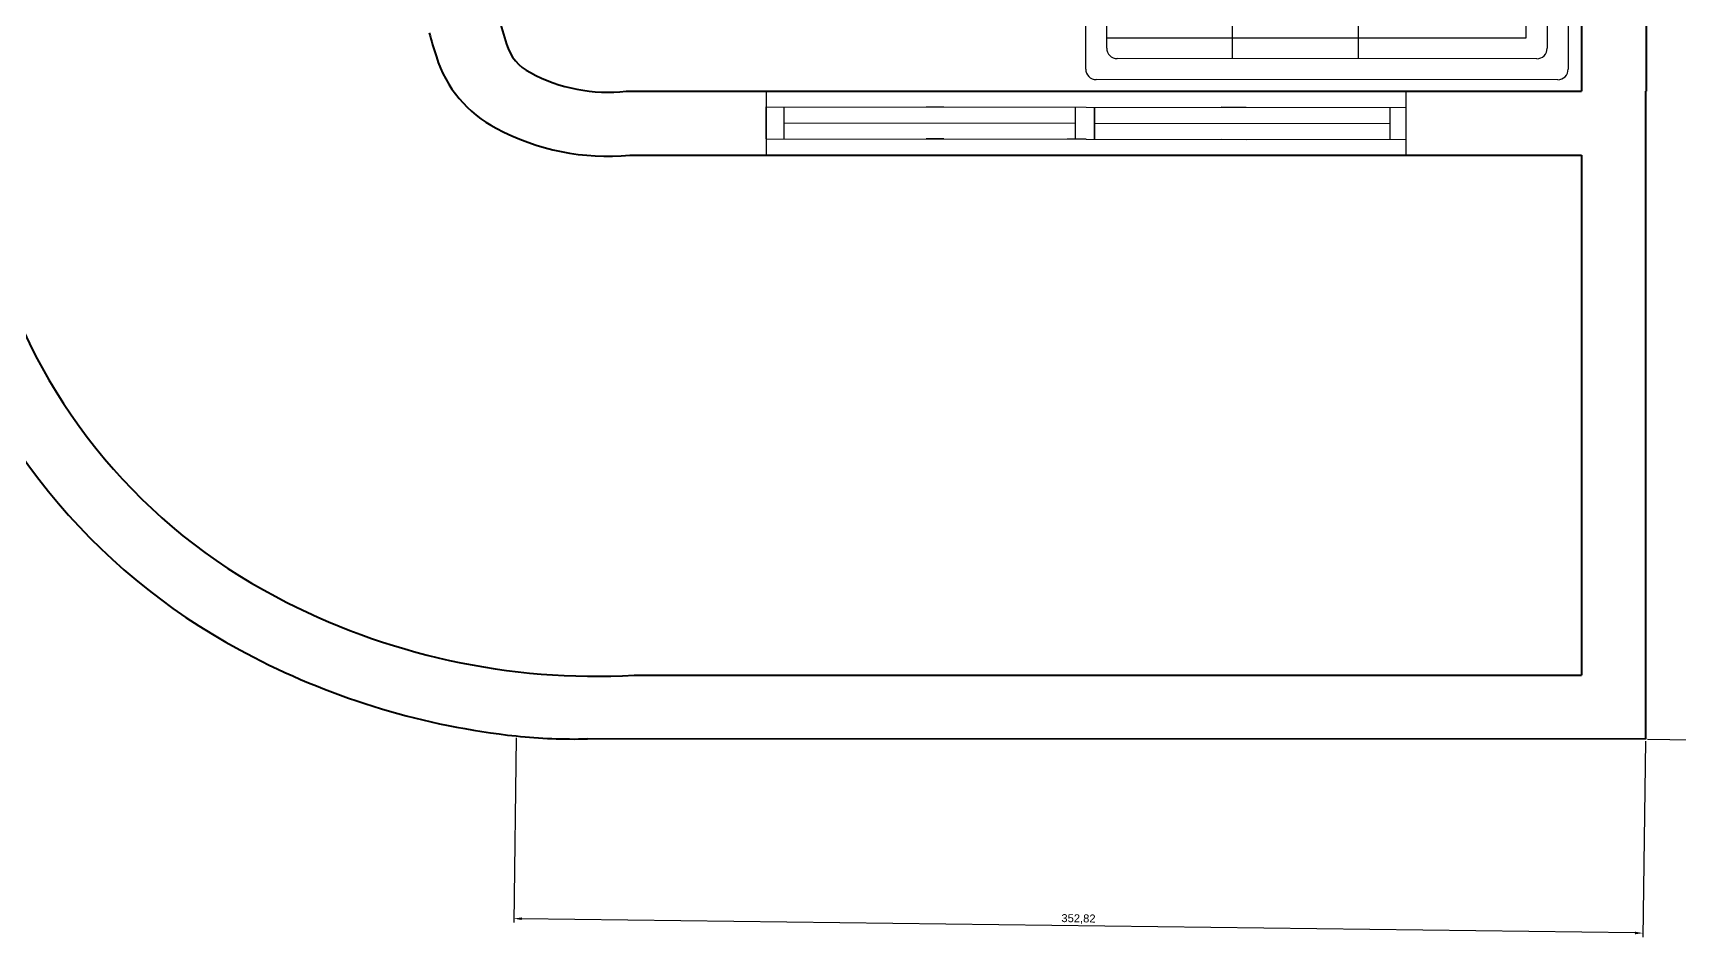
# Model space of a CAD drawing. Header units: centimetres. Extents: x 3413 to 9875, y 1 to 2456.
# Drawn here: x 4065 to 4580, y 1 to 284 of the extents above; entities that cross this region are included whole.
import ezdxf

# ---------------------------------------------------------------- set-up
doc = ezdxf.new("R2010")
doc.units = ezdxf.units.CM
doc.layers.add('elevationn', color=240, linetype='Continuous')
for name, color, linetype, lineweight in [('JO_ DOOR LINE', 50, 'Continuous', 18), ('JO_ELEVATION LINE', 3, 'Continuous', 20), ('wall', 4, 'Continuous', 40)]:
    doc.layers.add(name, color=color, linetype=linetype, lineweight=lineweight)
doc.styles.get("Standard").update_dxf_attribs({"font": 'arial.ttf'})
doc.dimstyles.new('ISO-25', dxfattribs={"dimtxt": 2.5, "dimasz": 2.5, "dimexe": 1.25, "dimexo": 0.625, "dimtad": 1, "dimtxsty": 'Standard', "dimcen": 2.5, "dimadec": 0, "dimazin": 0, "dimtfac": 1, "dimtmove": 0, "dimatfit": 3, "dimfxl": 1, "dimarcsym": 0})

# ---------------------------------------------------------------- blocks, each defined once
blk = doc.blocks.new('window_100-flat-3-flat-1')
at = {"layer": 'JO_ DOOR LINE', "lineweight": 30}
for p, q in [((-261.27, 8628.84), (-273.24, 8644.87)), ((-430.48, 8521.17), (-270.25, 8640.86)), ((-268.27, 8629.86), (-274.25, 8637.87)), ((-264.26, 8632.85), (-270.25, 8640.86)), ((-424.49, 8513.16), (-264.26, 8632.85)), ((-345.25, 8578.6), (-271.26, 8633.86)), ((-310.3, 8610.94), (-316.54, 8606.28)), ((-310.56, 8598.27), (-304.32, 8602.93)), ((-348.24, 8582.6), (-348.24, 8582.6)), ((-348.24, 8582.6), (-342.25, 8574.59)), ((-342.25, 8574.59), (-348.24, 8582.6)), ((-423.03, 8520.49), (-350, 8575.05)), ((-347.01, 8571.04), (-352.99, 8579.05)), ((-342.25, 8574.59), (-342.25, 8574.59)), ((-344.38, 8573), (-349.13, 8569.45)), ((-390.42, 8551.09), (-385.97, 8554.42)), ((-379.98, 8546.41), (-384.44, 8543.08)), ((-433.47, 8525.18), (-421.5, 8509.15)), ((-426.03, 8524.5), (-420.04, 8516.49)), ((-424.49, 8513.16), (-430.48, 8521.17))]:
    blk.add_line(p, q, dxfattribs=at)
at = {"layer": 'JO_ELEVATION LINE'}
for p, q in [((-273.24, 8644.87), (-433.47, 8525.18)), ((-421.5, 8509.15), (-261.27, 8628.84))]:
    blk.add_line(p, q, dxfattribs=at)
blk = doc.blocks.new('sofa 3')
for p, q in [((-2271.1, 232), (-2271.1, 899.5)), ((-2215.4, 955.1), (-157.4, 955.1)), ((-602.4, 955.1), (899.5, 955.1)), ((955.1, 899.5), (955.1, -1547.9)), ((-2159.8, 120.8), (-2159.8, 788.3)), ((-2104.2, 843.9), (-268.6, 843.9)), ((-1492.4, 843.9), (-1492.4, 65.2)), ((-824.9, 843.9), (-824.9, 65.1)), ((-602.4, 843.9), (788.3, 843.9)), ((-157.3, 843.9), (-157.4, 65.2)), ((843.9, 788.2), (843.9, -1436.7)), ((732.6, 732.6), (-2159.8, 732.6)), ((732.6, -1492.3), (732.6, 732.6)), ((-2159.8, 176.4), (-2215.4, 176.4)), ((-157.4, 65.2), (-2104.2, 65.2)), ((65.2, -1436.7), (65.2, -157.4)), ((843.9, -157.4), (65.2, -157.4)), ((843.9, -824.9), (65.1, -824.9)), ((788.3, -1492.3), (120.8, -1492.3)), ((176.4, -1547.9), (176.4, -1492.3)), ((899.5, -1603.6), (232, -1603.6))]:
    blk.add_line(p, q)
for centre, radius, start, end in [((-2215.4, 899.5), 55.6, 90, 180), ((899.5, 899.5), 55.6, 0, 90), ((-2104.2, 788.3), 55.6, 90, 180), ((788.3, 788.2), 55.6, 0, 90), ((-2215.4, 232), 55.6, 180, 270), ((-2104.2, 120.8), 55.6, 180, 270), ((-157.4, -157.4), 222.5, 0, 90), ((120.8, -1436.7), 55.6, 180, 270), ((788.3, -1436.7), 55.6, 270, 0), ((232, -1547.9), 55.6, 180, 270), ((899.5, -1547.9), 55.6, 270, 0)]:
    blk.add_arc(centre, radius, start, end)
blk = doc.blocks.new('*D49')
at = {"layer": 'Defpoints', "color": 0, "transparency": 16777216}
for p in [(4569.18, 440.18), (4569.19, 62.86), (4646.66, 61.86)]:
    blk.add_point(p, dxfattribs=at)
at = {"layer": 'elevationn', "color": 0, "lineweight": -2, "transparency": 16777216}
for p, q in [((4569.8, 440.18), (4652.75, 439.11)), ((4651.47, 436.63), (4646.69, 64.36)), ((4569.81, 62.85), (4647.91, 61.85))]:
    blk.add_line(p, q, dxfattribs=at)
at = {"layer": 'elevationn', "color": 0, "transparency": 16777216}
for points in [[(4651.05, 436.63), (4651.88, 436.62), (4651.5, 439.13)], [(4646.27, 64.37), (4647.11, 64.36), (4646.66, 61.86)]]:
    blk.add_solid(points, dxfattribs=at)
at = {"layer": 'elevationn', "color": 0, "transparency": 16777216, "insert": (4646.95, 250.52), "char_height": 2.5, "attachment_point": 5, "rotation": 89.265}
blk.add_mtext('377,3', dxfattribs=at)
blk = doc.blocks.new('*D50')
at = {"layer": 'Defpoints', "color": 0, "transparency": 16777216}
for p in [(4216.35, 63.85), (4569.19, 62.86), (4215.62, 6.76)]:
    blk.add_point(p, dxfattribs=at)
at = {"layer": 'elevationn', "color": 0, "lineweight": -2, "transparency": 16777216}
for p, q in [((4216.34, 63.23), (4215.6, 5.51)), ((4569.18, 62.23), (4568.39, 0.98)), ((4565.91, 2.27), (4218.11, 6.73))]:
    blk.add_line(p, q, dxfattribs=at)
at = {"layer": 'elevationn', "color": 0, "transparency": 16777216}
for points in [[(4218.12, 7.14), (4218.11, 6.31), (4215.62, 6.76)], [(4565.92, 2.68), (4565.9, 1.85), (4568.41, 2.23)]]:
    blk.add_solid(points, dxfattribs=at)
at = {"layer": 'elevationn', "color": 0, "transparency": 16777216, "insert": (4392.04, 6.62), "char_height": 2.5, "attachment_point": 5, "rotation": 359.265}
blk.add_mtext('352,82', dxfattribs=at)

msp = doc.modelspace()

# ---------------------------------------------------------------- linework, layer by layer
at = {"layer": 'JO_ DOOR LINE'}
msp.add_line((4569.187, 82.889), (4569.187, 82.855), dxfattribs=at)
at = {"layer": 'wall'}
for p, q in [((4549.175, 460.184), (4549.182, 265.436)), ((4569.176, 440.185), (4569.475, 265.437)), ((4569.182, 265.436), (4569.188, 62.855)), ((4549.182, 245.436), (4549.187, 82.855)), ((4569.188, 62.855), (4238.636, 62.964))]:
    msp.add_line(p, q, dxfattribs=at)
at = {"layer": 'wall', "color": 4}
for points in [[(4209.182, 296.888, 0.0389305), (4213.319, 280.144, 0.2071194), (4220.791, 271.225, 0.1536046), (4250.703, 265.427), (4549.182, 265.436)], [(4189.183, 283.646, 0.0145334), (4191.4, 276.185, 0.2013324), (4210.115, 253.853, 0.1475913), (4251.89, 245.427), (4549.182, 245.436)], [(4022.587, 265.737, 0.0531466), (4035.51, 204.532, 0.2004873), (4134.36, 88.445, 0.0921244), (4216.348, 63.854, 0.0324484), (4238.636, 62.964, 0.0324484)], [(4042.587, 266.871, 0.0524784), (4054.509, 210.782, 0.1972859), (4141.247, 107.416, 0.1365086), (4253.166, 82.845), (4549.187, 82.855)]]:
    msp.add_lwpolyline(points, format="xyb", dxfattribs=at)
msp.add_lwpolyline([(4569.187, 82.855), (4569.187, 82.855)], dxfattribs=at)

# ---------------------------------------------------------------- block references
at = {"xscale": 0.05891954900654796, "yscale": 0.05891954900654796, "zscale": 0.05891954900654796, "rotation": 269.9834097656849}
msp.add_blockref('sofa 3', (4488.796, 325.296), dxfattribs=at)
at = {"layer": 'wall', "rotation": 323.1696047546336}
msp.add_blockref('window_100-flat-3-flat-1', (-468.994, -6817.951), dxfattribs=at)

# ---------------------------------------------------------------- dimensions: what is measured, and where the dimension line sits
at = {"layer": 'elevationn'}
for base, p1, p2, angle, picture, middle in [((4646.659, 61.861), (4569.176, 440.185), (4569.188, 62.855), 89.26504, '*D49', (4646.951, 250.522)), ((4215.615, 6.76), (4569.188, 62.855), (4216.348, 63.854), 359.26504, '*D50', (4392.04, 6.624))]:
    dim = msp.add_linear_dim(base=base, p1=p1, p2=p2, angle=angle, dimstyle='ISO-25', dxfattribs=at)
    dim.commit()
    dim.dimension.update_dxf_attribs({"geometry": picture, "text_midpoint": middle})

doc.saveas('drawing.dxf')
